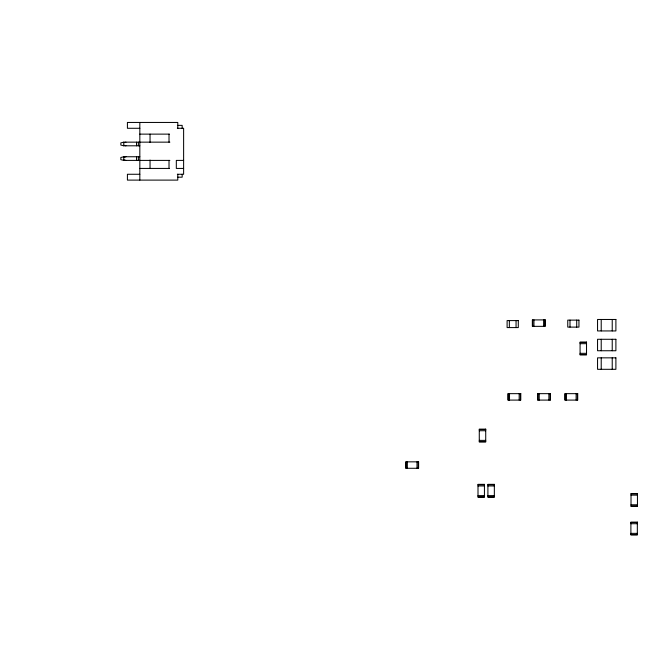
<?xml version="1.0" encoding="UTF-8"?>
<svg xmlns="http://www.w3.org/2000/svg" width="671" height="671" viewBox="0 0 671 671"><rect width="100%" height="100%" fill="white"/><g stroke="black" fill="none" stroke-linecap="round" stroke-linejoin="round"><path stroke-width="1.01" d="M169.855 142.151L123.766 142.151L120.847 142.881L120.847 145.07L123.766 145.8L139.828 145.8M124.009 142.638L125.955 142.151M139.828 156.754L123.766 156.754L120.847 157.484L120.847 159.673L123.766 160.403L169.855 160.403M124.009 157.24L125.955 156.754M177.781 125.368L182.16 125.368L182.16 128.287M139.828 128.287L127.415 128.287L127.415 122.449L177.781 122.449L177.781 128.287M177.362 128.287L183.619 128.287L183.619 174.267L177.362 174.267M139.828 134.125L169.377 134.125M183.619 160.403L176.322 160.403L176.322 168.429L183.619 168.429M139.828 168.429L169.377 168.429M139.828 174.267L127.415 174.267L127.415 180.105L177.781 180.105L177.781 174.267M177.781 177.186L182.16 177.186L182.16 174.267M580.08 342.462L586.521 342.462M580.08 343.669L586.521 343.669M580.08 353.332L586.521 353.332M580.08 354.531L586.521 354.531M479.279 429.524L485.72 429.524M479.279 430.732L485.72 430.732M479.279 440.386L485.72 440.386M479.279 441.593L485.72 441.593M478.004 484.747L484.437 484.747M487.909 484.747L494.342 484.747M478.004 485.955L484.437 485.955M487.909 485.955L494.342 485.955M631.017 493.923L637.45 493.923M631.017 495.131L637.45 495.131M478.004 495.609L484.437 495.609M487.909 495.609L494.342 495.609M478.004 496.817L484.437 496.817M487.909 496.817L494.342 496.817M631.017 504.785L637.45 504.785M631.017 505.993L637.45 505.993M630.891 522.508L637.333 522.508M630.891 523.716L637.333 523.716M630.891 533.37L637.333 533.37M630.891 534.577L637.333 534.577M124.009 145.313L125.955 145.8M124.009 159.916L125.955 160.403M612.229 319.471L612.229 330.937M612.229 339.283L612.229 350.748M612.229 357.844L612.229 369.31M601.216 319.471L601.216 330.937M601.216 339.283L601.216 350.748M601.216 357.844L601.216 369.31M577.32 393.659L577.32 400.092M576.708 320.117L576.708 327.113M576.121 393.659L576.121 400.092M569.998 320.117L569.998 327.113M566.458 393.659L566.458 400.092M565.25 393.659L565.25 400.092M550.086 393.659L550.086 400.092M548.886 393.659L548.886 400.092M544.818 319.908L544.818 326.349M543.611 319.908L543.611 326.349M539.224 393.659L539.224 400.092M538.016 393.659L538.016 400.092M533.957 319.908L533.957 326.349M532.749 319.908L532.749 326.349M520.377 393.659L520.377 400.092M519.169 393.659L519.169 400.092M516.058 320.587L516.058 327.582M509.515 393.659L509.515 400.092M509.348 320.587L509.348 327.582M508.308 393.659L508.308 400.092M418.209 461.841L418.209 468.283M417.001 461.841L417.001 468.283M407.347 461.841L407.347 468.283M406.14 461.841L406.14 468.283M169.017 134.125L169.017 142.151M169.017 160.403L169.017 168.429M150.044 134.125L150.044 142.495M150.044 160.059L150.044 168.429M139.828 122.449L139.828 180.105M138.369 142.151L138.369 145.8M138.369 156.754L138.369 160.403M136.54 142.151L136.54 145.8M136.54 156.754L136.54 160.403M123.766 142.151L123.766 145.8M123.766 156.754L123.766 160.403M615.894 319.471L597.551 319.471L597.551 330.937L615.894 330.937L615.894 319.471M545.221 319.908L532.346 319.908L532.346 326.349L545.221 326.349L545.221 319.908M578.947 320.117L567.758 320.117L567.758 327.113L578.947 327.113L578.947 320.117M518.297 320.587L507.108 320.587L507.108 327.582L518.297 327.582L518.297 320.587M615.894 339.283L597.551 339.283L597.551 350.748L615.894 350.748L615.894 339.283M586.521 342.067L580.08 342.067L580.08 354.934L586.521 354.934L586.521 342.067M615.894 357.844L597.551 357.844L597.551 369.31L615.894 369.31L615.894 357.844M520.78 393.659L507.905 393.659L507.905 400.092L520.78 400.092L520.78 393.659M550.488 393.659L537.614 393.659L537.614 400.092L550.488 400.092L550.488 393.659M577.723 393.659L564.848 393.659L564.848 400.092L577.723 400.092L577.723 393.659M485.72 429.121L479.279 429.121L479.279 441.996L485.72 441.996L485.72 429.121M418.612 461.841L405.737 461.841L405.737 468.283L418.612 468.283L418.612 461.841M484.437 484.345L478.004 484.345L478.004 497.219L484.437 497.219L484.437 484.345M494.342 484.345L487.909 484.345L487.909 497.219L494.342 497.219L494.342 484.345M637.45 493.52L631.017 493.52L631.017 506.395L637.45 506.395L637.45 493.52M637.333 522.105L630.891 522.105L630.891 534.98L637.333 534.98L637.333 522.105"/></g></svg>
